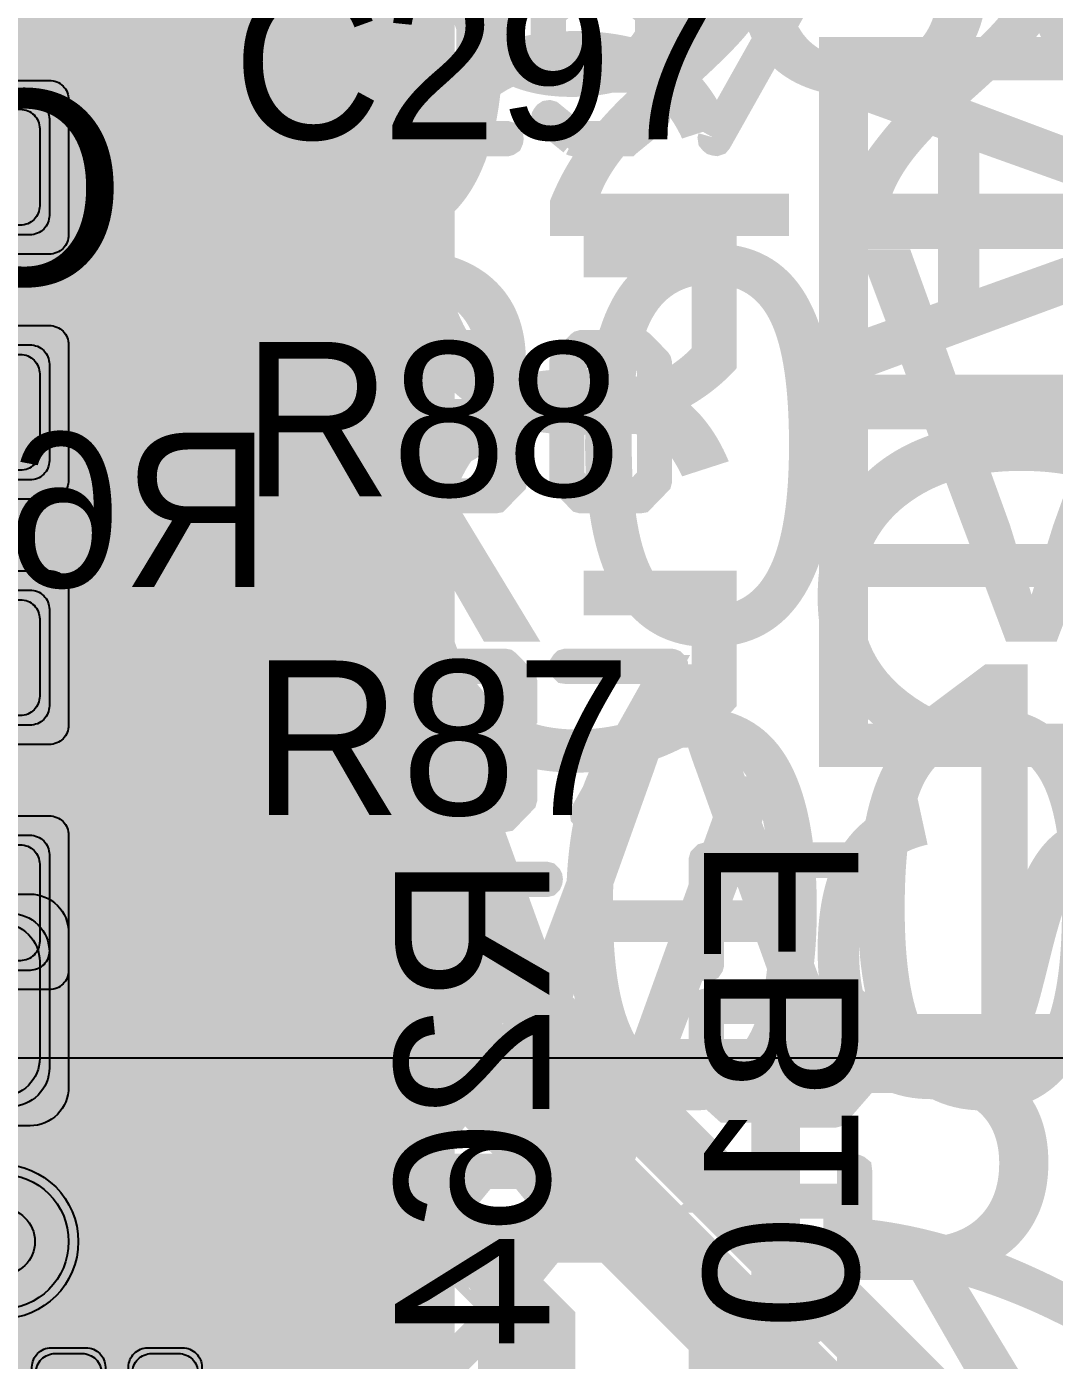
# Model space of a CAD drawing. Extents: x -28 to 199, y -61 to 255.
# Drawn here: x 140.03 to 145.36, y 93.19 to 100.09 of the extents above; entities that cross this region are included whole.
import ezdxf
from ezdxf.enums import TextEntityAlignment as Align

# ---------------------------------------------------------------- set-up
doc = ezdxf.new("R2010")
doc.units = 0
doc.header["$MEASUREMENT"] = 0
for name, color, linetype in [('ASSEMBLY_OUTLINES_TOP', 102, 'CONTINUOUS'), ('ASSEMBLY_PART_NUMBERS_BTM', 191, 'CONTINUOUS'), ('ASSEMBLY_PART_NUMBERS_TOP', 102, 'CONTINUOUS'), ('ASSEMBLY_REF_DES_BTM', 191, 'CONTINUOUS'), ('DRILL_DRAWING', 21, 'CONTINUOUS'), ('GENERATED_SILKSCREEN_BTM', 255, 'CONTINUOUS'), ('GENERATED_SILKSCREEN_TOP', 140, 'CONTINUOUS'), ('PART_PADS_SMD_BTM', 10, 'CONTINUOUS'), ('PART_PADS_SMD_TOP', 150, 'CONTINUOUS'), ('PLACEMENT_OUTLINES_TOP', 130, 'CONTINUOUS'), ('PLANE_SHAPES_LAYER_2', 230, 'CONTINUOUS'), ('PLANE_SHAPES_LAYER_3', 81, 'CONTINUOUS'), ('SILKSCREEN_OUTLINES_TOP', 150, 'CONTINUOUS'), ('SILKSCREEN_REF_DES_BTM', 211, 'CONTINUOUS'), ('SILKSCREEN_REF_DES_TOP', 150, 'CONTINUOUS'), ('SOLDERMASK_PADS_BTM', 12, 'CONTINUOUS'), ('SOLDERMASK_PADS_TOP', 180, 'CONTINUOUS'), ('SOLDERPASTE_PADS_BTM', 12, 'CONTINUOUS'), ('SOLDERPASTE_PADS_TOP', 180, 'CONTINUOUS'), ('TRACES_LAYER_3', 81, 'CONTINUOUS'), ('TRACES_LAYER_BOTTOM', 10, 'CONTINUOUS'), ('TRACES_LAYER_TOP', 150, 'CONTINUOUS'), ('VIA_HOLES_LAYER_2', 30, 'CONTINUOUS'), ('VIA_HOLES_LAYER_3', 30, 'CONTINUOUS'), ('VIA_HOLES_LAYER_BOTTOM', 30, 'CONTINUOUS'), ('VIA_HOLES_LAYER_TOP', 30, 'CONTINUOUS'), ('VIA_PADS_LAYER_2', 230, 'CONTINUOUS'), ('VIA_PADS_LAYER_3', 81, 'CONTINUOUS'), ('VIA_PADS_LAYER_BOTTOM', 10, 'CONTINUOUS'), ('VIA_PADS_LAYER_TOP', 150, 'CONTINUOUS')]:
    doc.layers.add(name, color=color, linetype=linetype)
doc.styles.add('VERDANA', font='verdana.TTF')
doc.styles.add('VERIBEST_GERBER_0', font='txt')

msp = doc.modelspace()

# ---------------------------------------------------------------- hatches: boundary and pattern name
at = {"layer": 'PLANE_SHAPES_LAYER_2'}
h = msp.add_hatch(color=256, dxfattribs=at)
h.paths.add_polyline_path([(169.5, 129.25), (149.5, 129.25), (142.25, 122), (142.25, 90.5), (147.5, 90.5), (147.5, 80), (154, 80), (154, 69.25), (131.75, 69.25), (131.75, 73.25), (121.25, 73.25), (121.25, 81), (110.5, 81), (110.5, 125.75), (106.5, 125.75), (106.5, 128.75), (93.5, 128.75), (93.5, 120.25), (91.75, 120.25), (91.75, 121.5), (80, 121.5), (80, 118.25), (73.25, 118.25), (73.25, 124.5), (67.5, 124.5), (67.5, 128), (57.75, 128), (57.75, 120.25), (55.25, 120.25), (55.25, 121.5), (47.5, 121.5), (47.5, 119), (35, 119), (35, 134.75), (32.75, 134.75), (32.75, 159.75), (29.25, 159.75), (29.25, 175.25), (22.5, 175.25), (22.5, 195.25), (17.25, 195.25), (17.25, 198), (22.5, 198), (22.5, 216.5), (40.25, 216.5), (40.25, 235.5), (54.5, 235.5), (54.5, 254), (87.25, 254), (87.25, 236.25), (86.25, 236.25), (86.25, 228.75), (81, 228.75), (81, 218.75), (95.25, 218.75), (95.25, 194.5), (87, 194.5), (87, 172), (131.1, 172), (131.1, 208.75), (115.5, 208.75), (115.5, 213.75), (106.75, 213.75), (106.75, 218.75), (110.25, 222.25), (110.25, 226.25), (142.5, 226.25), (142.5, 221.5), (160.5, 221.5), (160.5, 240.75), (169.5, 240.75)])
h.paths.add_polyline_path([(35.5, 149.5), (41.75, 149.5), (41.75, 152), (39.25, 152), (39.25, 154), (37.75, 154), (37.75, 152), (35.5, 152)], flags=16)
h.paths.add_polyline_path([(37.5, 125.75), (37.5, 128.75), (42.75, 128.75), (42.75, 125.75)], flags=16)
h.paths.add_polyline_path([(52, 127.75), (52, 130.75), (54.25, 130.75), (54.25, 127.75)], flags=16)
h.paths.add_polyline_path([(50.75, 219.5), (50.75, 226.5), (71.75, 226.5), (71.75, 219.5)], flags=16)
h.paths.add_polyline_path([(66.5, 150.75), (66.5, 177.5), (72.25, 177.5), (72.25, 150.75)], flags=16)
h.paths.add_polyline_path([(47.25, 185.25), (73, 185.25), (73, 188.25), (70.25, 188.25), (70.25, 191), (47.25, 191)], flags=16)
h.paths.add_polyline_path([(84.5, 208), (84.5, 212.75), (85, 212.75), (85, 208)], flags=16)
h.paths.add_polyline_path([(61.5, 137.25), (87.75, 137.25), (87.75, 140.5), (84.75, 140.5), (84.75, 143), (61.5, 143)], flags=16)
h.paths.add_polyline_path([(88.75, 127), (88.75, 130), (91, 130), (91, 127)], flags=16)
h.paths.add_polyline_path([(85.5, 130.25), (85.5, 132.5), (91, 132.5), (91, 130.25)], flags=16)
h.paths.add_polyline_path([(108.75, 142.25), (135.75, 142.25), (135.75, 145.75), (132.25, 145.75), (132.25, 149), (108.75, 149)], flags=16)
h.paths.add_polyline_path([(114.25, 126.75), (140.75, 126.75), (140.75, 129.75), (137.25, 129.75), (137.25, 133), (114.25, 133)], flags=16)
h.paths.add_polyline_path([(155.25, 180.25), (166.25, 180.25), (166.25, 186.25), (152.25, 186.25), (152.25, 183), (155.25, 183)], flags=16)
at = {"layer": 'PLANE_SHAPES_LAYER_3'}
h = msp.add_hatch(color=256, dxfattribs=at)
h.paths.add_polyline_path([(169.5, 129.25), (149.5, 129.25), (142.25, 122), (142.25, 90.5), (147.5, 90.5), (147.5, 80), (154, 80), (154, 69.25), (131.75, 69.25), (131.75, 73.25), (121.25, 73.25), (121.25, 81), (110.5, 81), (110.5, 125.75), (106.5, 125.75), (106.5, 128.75), (93.5, 128.75), (93.5, 120.25), (91.75, 120.25), (91.75, 121.5), (80, 121.5), (80, 118.25), (73.25, 118.25), (73.25, 124.5), (67.5, 124.5), (67.5, 127.75), (58.25, 127.75), (58.25, 130.25), (88.75, 130.25), (88.75, 127), (91, 127), (91, 132.5), (55, 132.5), (55, 131.25), (52, 131.25), (52, 127.75), (55, 127.75), (55, 127.25), (57.75, 127.25), (57.75, 120.25), (55.25, 120.25), (55.25, 121.5), (47.5, 121.5), (47.5, 119), (35, 119), (35, 134.75), (32.75, 134.75), (32.75, 159.75), (29.25, 159.75), (29.25, 175.25), (22.5, 175.25), (22.5, 195.25), (17.25, 195.25), (17.25, 198), (22.5, 198), (22.5, 216.5), (40.25, 216.5), (40.25, 235.5), (54.5, 235.5), (54.5, 254), (87.25, 254), (87.25, 236.25), (86.25, 236.25), (86.25, 228.75), (81, 228.75), (81, 218.75), (95.25, 218.75), (95.25, 194.5), (87, 194.5), (87, 172), (131.1, 172), (131.1, 208.75), (115.5, 208.75), (115.5, 213.75), (106.75, 213.75), (106.75, 218.75), (110.25, 222.25), (110.25, 226.25), (142.5, 226.25), (142.5, 221.5), (160.5, 221.5), (160.5, 240.75), (169.5, 240.75)])
h.paths.add_polyline_path([(35.5, 149.5), (41.75, 149.5), (41.75, 152), (39.25, 152), (39.25, 154), (37.75, 154), (37.75, 152), (35.5, 152)], flags=16)
h.paths.add_polyline_path([(37.5, 125.75), (37.5, 128.75), (42.75, 128.75), (42.75, 125.75)], flags=16)
h.paths.add_polyline_path([(50.75, 219.5), (50.75, 226.5), (71.75, 226.5), (71.75, 219.5)], flags=16)
h.paths.add_polyline_path([(66.5, 150.75), (66.5, 177.5), (72.25, 177.5), (72.25, 150.75)], flags=16)
h.paths.add_polyline_path([(47.25, 185.25), (73, 185.25), (73, 188.25), (70.25, 188.25), (70.25, 191), (47.25, 191)], flags=16)
h.paths.add_polyline_path([(84.5, 208), (84.5, 212.75), (85, 212.75), (85, 208)], flags=16)
h.paths.add_polyline_path([(61.5, 137.25), (87.75, 137.25), (87.75, 140.5), (84.75, 140.5), (84.75, 143), (61.5, 143)], flags=16)
h.paths.add_polyline_path([(108.75, 142.25), (135.75, 142.25), (135.75, 145.75), (132.25, 145.75), (132.25, 149), (108.75, 149)], flags=16)
h.paths.add_polyline_path([(114.25, 126.75), (140.75, 126.75), (140.75, 129.75), (137.25, 129.75), (137.25, 133), (114.25, 133)], flags=16)
h.paths.add_polyline_path([(155.25, 180.25), (166.25, 180.25), (166.25, 186.25), (152.25, 186.25), (152.25, 183), (155.25, 183)], flags=16)
at = {"layer": 'VIA_HOLES_LAYER_2'}
h = msp.add_hatch(color=256, dxfattribs=at)
edge = h.paths.add_edge_path()
edge.add_arc((139.9, 93.8), 0.175, 0, 360)
at = {"layer": 'VIA_HOLES_LAYER_3'}
h = msp.add_hatch(color=256, dxfattribs=at)
edge = h.paths.add_edge_path()
edge.add_arc((139.9, 93.8), 0.175, 0, 360)
at = {"layer": 'VIA_HOLES_LAYER_BOTTOM'}
h = msp.add_hatch(color=256, dxfattribs=at)
edge = h.paths.add_edge_path()
edge.add_arc((139.9, 93.8), 0.175, 0, 360)
at = {"layer": 'VIA_HOLES_LAYER_TOP'}
h = msp.add_hatch(color=256, dxfattribs=at)
edge = h.paths.add_edge_path()
edge.add_arc((139.9, 93.8), 0.175, 0, 360)

# ---------------------------------------------------------------- linework, layer by layer
at = {"layer": 'ASSEMBLY_OUTLINES_TOP', "const_width": 0.2}
msp.add_lwpolyline([(139.85, 94.75), (139.85, 105.25), (147.45, 105.25), (147.45, 94.75)], close=True, dxfattribs=at)
at = {"layer": 'GENERATED_SILKSCREEN_BTM', "const_width": 0.15}
for points in [[(140.259, 99.11), (140.0562, 98.9456), (140.0526, 98.9408), (140.0514, 98.9348), (140.0502, 98.9312), (140.049, 98.9276), (140.0478, 98.9252), (140.0478, 98.678), (140.049, 98.6744), (140.0514, 98.666), (140.0526, 98.6636), (140.0562, 98.6588), (140.2578, 98.4944), (140.2638, 98.492), (140.265, 98.4908), (140.2686, 98.4908), (140.2698, 98.4896), (140.271, 98.4896), (140.2734, 98.4896), (140.6778, 98.4896), (140.6826, 98.4908), (140.6874, 98.492), (140.6922, 98.4944), (140.8938, 98.6588), (140.8974, 98.6612), (140.8998, 98.6648), (140.901, 98.672), (140.8998, 98.6804), (140.8962, 98.6888), (140.8902, 98.6948), (140.883, 98.6996), (140.8746, 98.7008), (140.8662, 98.6984), (140.6706, 98.5388), (140.283, 98.5388), (140.0958, 98.69), (140.0958, 98.9132), (140.283, 99.0656), (140.6778, 99.0656), (140.6826, 99.0656), (140.6886, 99.0668), (140.6922, 99.0692), (140.8938, 99.2336), (140.8974, 99.2348), (140.8986, 99.2372), (140.901, 99.2408), (140.9034, 99.2492), (140.9046, 99.254), (140.9046, 99.5012), (140.9034, 99.5072), (140.901, 99.512), (140.8986, 99.5144), (140.8974, 99.5168), (140.8938, 99.5204), (140.6922, 99.6848), (140.6874, 99.686), (140.685, 99.6872), (140.6826, 99.6884), (140.6778, 99.6896), (140.2734, 99.6896), (140.2686, 99.6884), (140.2662, 99.6872), (140.2626, 99.686), (140.259, 99.6848), (140.1078, 99.5612), (140.1018, 99.5552), (140.0994, 99.548), (140.1006, 99.5396), (140.1042, 99.5312), (140.1114, 99.5252), (140.1186, 99.5204), (140.1282, 99.5192), (140.1366, 99.5216), (140.2806, 99.6404), (140.6706, 99.6404), (140.8554, 99.4892), (140.8554, 99.266), (140.6706, 99.1136), (140.2746, 99.1136), (140.2686, 99.1124), (140.2638, 99.1112), (140.259, 99.11)], [(141.1818, 99.5012), (141.1818, 98.678), (141.183, 98.672), (141.1854, 98.6672), (141.1866, 98.6624), (141.1902, 98.6588), (141.3918, 98.4944), (141.3978, 98.492), (141.399, 98.4908), (141.4026, 98.4908), (141.4038, 98.4896), (141.405, 98.4896), (141.4074, 98.4896), (141.8118, 98.4896), (141.8166, 98.4908), (141.8214, 98.492), (141.8262, 98.4944), (142.0278, 98.6588), (142.0338, 98.6624), (142.035, 98.6672), (142.0374, 98.672), (142.0386, 98.678), (142.0386, 99.5012), (142.0374, 99.5072), (142.035, 99.512), (142.0326, 99.5144), (142.0314, 99.5168), (142.0278, 99.5204), (141.8262, 99.6848), (141.8214, 99.686), (141.819, 99.6872), (141.8166, 99.6884), (141.8118, 99.6896), (141.4074, 99.6896), (141.4026, 99.6884), (141.4002, 99.6872), (141.3966, 99.686), (141.3918, 99.6848), (141.1902, 99.5204), (141.189, 99.5168), (141.1866, 99.5156), (141.1854, 99.5144), (141.1854, 99.512), (141.183, 99.5072), (141.1818, 99.5012)], [(141.9894, 99.4892), (141.9894, 98.69), (141.8046, 98.5388), (141.417, 98.5388), (141.2298, 98.69), (141.2298, 99.4892), (141.417, 99.6404), (141.8046, 99.6404), (141.9894, 99.4892)], [(139.8708, 97.2892), (140.0052, 97.1796), (140.0092, 97.178), (140.01, 97.1772), (140.0124, 97.1772), (140.0132, 97.1764), (140.014, 97.1764), (140.0156, 97.1764), (140.2852, 97.1764), (140.2884, 97.1772), (140.2916, 97.178), (140.2948, 97.1796), (140.4292, 97.2892), (140.4316, 97.2908), (140.4324, 97.2916), (140.434, 97.294), (140.4356, 97.2996), (140.4364, 97.302), (140.4364, 97.8508), (140.4356, 97.8548), (140.434, 97.858), (140.4324, 97.8596), (140.4316, 97.8612), (140.4292, 97.8636), (140.2948, 97.9732), (140.2916, 97.974), (140.29, 97.9748), (140.2884, 97.9756), (140.2852, 97.9764), (140.0156, 97.9764), (140.0124, 97.9756), (140.0108, 97.9748), (140.0084, 97.974), (140.0052, 97.9732)], [(140.0052, 97.9732), (139.8708, 97.8636)], [(140.626, 97.6724), (140.6236, 97.674), (140.6228, 97.678), (140.6212, 97.682), (140.6204, 97.686), (140.6204, 97.8508), (140.6212, 97.8548), (140.6228, 97.8572), (140.6228, 97.8596), (140.6236, 97.8604), (140.6252, 97.8612), (140.626, 97.8628), (140.762, 97.9732), (140.766, 97.9748), (140.7692, 97.9756), (140.7724, 97.9764), (141.1756, 97.9764), (141.1828, 97.9748), (141.1876, 97.9708), (141.1916, 97.966), (141.1932, 97.9604), (141.1932, 97.1924), (141.1916, 97.186), (141.1876, 97.182), (141.1828, 97.1796), (141.1772, 97.1788), (141.1708, 97.1796), (141.1652, 97.182), (141.1612, 97.186), (141.1596, 97.1924), (141.1596, 97.5604), (140.7836, 97.5604), (140.6524, 97.1876), (140.6492, 97.182), (140.6436, 97.1788), (140.638, 97.178), (140.6324, 97.1796), (140.6276, 97.182), (140.6236, 97.186), (140.622, 97.1916), (140.6228, 97.198), (140.754, 97.5708), (140.626, 97.6724)], [(139.89, 97.8372), (140.0212, 97.9436), (140.2804, 97.9436), (140.4036, 97.8428), (140.4036, 97.5556), (140.2948, 97.6444), (140.2916, 97.6452), (140.29, 97.646), (140.2892, 97.646), (140.2892, 97.6468), (140.2852, 97.6476), (140.0156, 97.6476), (140.0124, 97.6468), (140.0124, 97.646), (140.0108, 97.646), (140.0084, 97.6452), (140.006, 97.6444), (139.8708, 97.5356)], [(141.1596, 97.9436), (140.7772, 97.9436), (140.6524, 97.8428), (140.6524, 97.694), (140.7772, 97.5924), (141.1596, 97.5924), (141.1596, 97.9436)], [(140.4036, 97.514), (140.4036, 97.31), (140.2804, 97.2092), (140.022, 97.2092), (139.8972, 97.31), (139.8972, 97.514), (140.022, 97.6156), (140.2804, 97.6156), (140.4036, 97.514)], [(143.5696, 95.2364), (143.568, 95.2308), (143.5648, 95.226), (143.5592, 95.2236), (143.5536, 95.2228), (143.5472, 95.2236), (143.5416, 95.226), (143.5384, 95.2308), (143.5368, 95.2364), (143.5368, 95.7764), (143.5384, 95.782), (143.5424, 95.786), (143.5472, 95.7908), (143.5528, 95.7924), (144.3208, 95.7924), (144.3264, 95.7908), (144.3312, 95.7868), (144.3336, 95.782), (144.3344, 95.7764), (144.3336, 95.77), (144.3312, 95.7644), (144.3264, 95.7604), (144.3208, 95.7588), (143.9168, 95.7588), (143.9168, 95.3964), (143.916, 95.3908), (143.912, 95.386), (143.9064, 95.3836), (143.9008, 95.3828), (143.8944, 95.3836), (143.8888, 95.386), (143.8856, 95.3908), (143.884, 95.3964), (143.884, 95.7588), (143.5696, 95.7588), (143.5696, 95.2364)], [(142.2408, 95.1256), (142.2392, 95.1232), (142.2352, 95.1224), (142.2312, 95.12), (142.2272, 95.12), (142.0624, 95.12), (142.0584, 95.12), (142.056, 95.1224), (142.0536, 95.1224), (142.0528, 95.1232), (142.052, 95.124), (142.0496, 95.1256), (141.94, 95.2616), (141.9384, 95.2656), (141.9376, 95.268), (141.9368, 95.272), (141.9368, 95.6752), (141.9384, 95.6824), (141.9424, 95.6864), (141.9472, 95.6912), (141.9528, 95.6928), (142.7208, 95.6928), (142.7272, 95.6912), (142.7312, 95.6872), (142.7336, 95.6824), (142.7344, 95.6768), (142.7336, 95.6704), (142.7312, 95.6648), (142.7272, 95.6608), (142.7208, 95.6592), (142.3528, 95.6592), (142.3528, 95.2832), (142.7256, 95.152), (142.7312, 95.1488), (142.7344, 95.1432), (142.7352, 95.1368), (142.7336, 95.132), (142.7312, 95.1272), (142.7264, 95.1232), (142.7216, 95.1208), (142.7152, 95.1224), (142.3424, 95.2536), (142.2408, 95.1256)], [(141.9696, 95.6592), (141.9696, 95.276), (142.0704, 95.152), (142.2192, 95.152), (142.3208, 95.276), (142.3208, 95.6592), (141.9696, 95.6592)], [(143.6568, 94.4908), (143.5424, 94.594), (143.5384, 94.5996), (143.5368, 94.6052), (143.5368, 95.0204), (143.5384, 95.026), (143.5416, 95.0308), (143.5472, 95.0348), (143.5528, 95.0364), (143.9024, 95.0364), (143.9048, 95.0364), (143.9072, 95.0364), (144.3208, 95.0364), (144.3264, 95.0348), (144.332, 95.0308), (144.336, 95.026), (144.3368, 95.0204), (144.3368, 94.6004), (144.2224, 94.4692), (144.2176, 94.466), (144.2112, 94.4644), (144.04, 94.4644), (143.9072, 94.582), (143.84, 94.498), (143.8368, 94.4956), (143.8328, 94.4932), (143.8288, 94.4916), (143.8264, 94.4908), (143.6568, 94.4908)], [(143.5696, 95.0028), (143.5696, 94.6132), (143.6688, 94.5236), (143.8176, 94.5236), (143.8888, 94.6116), (143.8888, 95.0028), (143.5696, 95.0028)], [(143.9216, 95.0028), (143.9216, 94.614), (144.0536, 94.4964), (144.204, 94.4964), (144.304, 94.6116), (144.304, 95.0028), (143.9216, 95.0028)], [(141.94, 94.5048), (142.0496, 94.3704), (142.0536, 94.368), (142.0568, 94.3672), (142.0592, 94.3656), (142.0624, 94.3648), (142.172, 94.3648), (142.1744, 94.3656), (142.18, 94.3672), (142.184, 94.368), (142.1856, 94.3704), (142.6184, 94.9032), (142.704, 94.9032), (142.704, 94.3808), (142.7056, 94.3752), (142.7088, 94.3704), (142.7144, 94.368), (142.7208, 94.3672), (142.7264, 94.368), (142.732, 94.3704), (142.7352, 94.3752), (142.7368, 94.3808), (142.7368, 94.92), (142.7352, 94.9264), (142.7312, 94.9304), (142.7272, 94.9344), (142.7208, 94.936), (142.6112, 94.936), (142.6088, 94.9352), (142.6032, 94.9336), (142.6008, 94.932), (142.5992, 94.9304), (142.5976, 94.9288), (142.164, 94.3968), (142.0704, 94.3968), (141.9696, 94.5216), (141.9696, 94.78), (142.076, 94.9104), (142.0776, 94.916), (142.0768, 94.9208), (142.0744, 94.9264), (142.0696, 94.9296), (142.0648, 94.9328), (142.0592, 94.9336), (142.0536, 94.9328), (142.0496, 94.9288), (141.94, 94.7944), (141.9392, 94.7912), (141.9384, 94.7888), (141.9376, 94.788), (141.9368, 94.7848), (141.9368, 94.5152), (141.9376, 94.512), (141.9376, 94.5112), (141.9384, 94.5104), (141.9392, 94.508), (141.94, 94.5048)], [(141.94, 93.7488), (142.0496, 93.6144), (142.0536, 93.6104), (142.06, 93.6096), (142.064, 93.6104), (142.0688, 93.612), (142.072, 93.6144), (142.0752, 93.6184), (142.0776, 93.6224), (142.0784, 93.6264), (142.0784, 93.6304), (142.076, 93.6336), (141.9696, 93.7648), (141.9696, 94.024), (142.0704, 94.1472), (142.3576, 94.1472), (142.2688, 94.0384), (142.268, 94.0352), (142.2672, 94.0336), (142.2672, 94.0328), (142.2664, 94.0328), (142.2656, 94.0288), (142.2656, 93.7592), (142.2664, 93.756), (142.2672, 93.7552), (142.2672, 93.7544), (142.268, 93.752), (142.2688, 93.7488), (142.3776, 93.6144), (142.38, 93.6136), (142.3808, 93.612), (142.3816, 93.6112), (142.3832, 93.6112), (142.3888, 93.6096), (142.3912, 93.6088), (142.6112, 93.6088), (142.6152, 93.6096), (142.6184, 93.6112), (142.6216, 93.612), (142.624, 93.6144), (142.7336, 93.7488), (142.7352, 93.7528), (142.736, 93.7536), (142.736, 93.7552), (142.7368, 93.7568), (142.7368, 93.7576), (142.7368, 93.7592), (142.7368, 94.0288), (142.736, 94.032), (142.7352, 94.0352), (142.7336, 94.0384), (142.624, 94.1728), (142.6224, 94.1744), (142.6216, 94.176), (142.6192, 94.1776), (142.6136, 94.1792), (142.6112, 94.18), (142.0624, 94.18), (142.0584, 94.1792), (142.0552, 94.1776), (142.0536, 94.176), (142.052, 94.1744), (142.0496, 94.1728), (141.94, 94.0384), (141.9392, 94.0352), (141.9384, 94.0328), (141.9376, 94.032), (141.9368, 94.0288), (141.9368, 93.7592), (141.9376, 93.756), (141.9376, 93.7552), (141.9384, 93.7544), (141.9392, 93.752), (141.94, 93.7488)], [(144.304, 94.1644), (144.3056, 94.1708), (144.3088, 94.174), (144.3144, 94.1764), (144.3208, 94.1772), (144.3264, 94.1764), (144.332, 94.174), (144.336, 94.1708), (144.3368, 94.1644), (144.3368, 93.8524), (144.336, 93.8468), (144.332, 93.842), (144.3264, 93.8396), (144.3208, 93.8388), (144.3144, 93.8396), (144.3088, 93.842), (144.3056, 93.8468), (144.304, 93.8524), (144.304, 93.9932), (143.5528, 93.9932), (143.5472, 93.994), (143.5432, 93.9964), (143.5408, 94.0004), (143.54, 94.006), (143.5392, 94.01), (143.5392, 94.014), (143.5408, 94.0172), (143.544, 94.0204), (143.7632, 94.1764), (143.7688, 94.1788), (143.7744, 94.1788), (143.7792, 94.1764), (143.7832, 94.1724), (143.7864, 94.1676), (143.788, 94.162), (143.788, 94.1588), (143.7864, 94.1564), (143.7848, 94.154), (143.7824, 94.1524), (143.6032, 94.0244), (144.304, 94.0244), (144.304, 94.1644)], [(142.3992, 94.1472), (142.6032, 94.1472), (142.704, 94.024), (142.704, 93.7656), (142.6032, 93.6408), (142.3992, 93.6408), (142.2976, 93.7656), (142.2976, 94.024), (142.3992, 94.1472)], [(143.6496, 93.5444), (143.54, 93.41), (143.5392, 93.4068), (143.5384, 93.4044), (143.5376, 93.4036), (143.5368, 93.4004), (143.5368, 93.1308), (143.5376, 93.1276), (143.5376, 93.1268), (143.5384, 93.126), (143.5392, 93.1236), (143.54, 93.1204), (143.6496, 92.986)], [(144.224, 92.986), (144.3336, 93.1204), (144.3344, 93.1236), (144.3352, 93.1252), (144.336, 93.1268), (144.3368, 93.1284), (144.3368, 93.1308), (144.3368, 93.4004), (144.336, 93.4036), (144.3352, 93.4068), (144.3336, 93.41), (144.224, 93.5444), (144.2224, 93.546), (144.2216, 93.5476), (144.2192, 93.5492), (144.2136, 93.5508), (144.2112, 93.5516), (143.6624, 93.5516), (143.6592, 93.5508), (143.6568, 93.5492), (143.6536, 93.5476), (143.6496, 93.5444)], [(143.6704, 93.5188), (144.2032, 93.5188), (144.2432, 93.4716), (143.612, 93.0844), (143.5696, 93.1372), (143.5696, 93.3956), (143.6704, 93.5188)], [(141.964, 92.9344), (142.4496, 93.42), (142.4544, 93.4232), (142.4592, 93.4248), (142.464, 93.424), (142.4696, 93.4208), (142.4736, 93.4192), (142.476, 93.416), (142.4776, 93.4128), (142.4784, 93.4088), (142.4784, 92.9384)], [(144.264, 93.446), (144.304, 93.3956), (144.304, 93.1372), (144.2032, 93.0124), (143.6704, 93.0124), (143.6328, 93.0596), (144.264, 93.446)], [(142.4456, 93.3688), (142.016, 92.9384), (142.4456, 92.9384), (142.4456, 93.3688)]]:
    msp.add_lwpolyline(points, dxfattribs=at)
at = {"layer": 'GENERATED_SILKSCREEN_TOP', "const_width": 0.15}
for points in [[(141.364, 100.2636), (141.2408, 100.1628), (141.2408, 99.63), (141.364, 99.5292), (141.6224, 99.5292), (141.7544, 99.6356), (141.7576, 99.6372), (141.7616, 99.638), (141.7656, 99.6372), (141.7696, 99.6348), (141.7736, 99.6316), (141.776, 99.6276), (141.7776, 99.6228), (141.7784, 99.618), (141.7768, 99.6132), (141.7736, 99.6092), (141.6384, 99.4996), (141.6352, 99.498), (141.6344, 99.4972), (141.632, 99.4972), (141.6312, 99.4964), (141.6304, 99.4964), (141.628, 99.4964), (141.3584, 99.4964), (141.3552, 99.4972), (141.352, 99.498), (141.3496, 99.4996)], [(141.7776, 100.1684), (141.776, 100.1644), (141.7736, 100.1612), (141.7696, 100.158), (141.7656, 100.1556), (141.7616, 100.1548), (141.7576, 100.1548), (141.7544, 100.1572), (141.6224, 100.2636)], [(142.5336, 100.1708), (142.5336, 100.0612), (142.5328, 100.058), (142.5312, 100.0532), (142.5304, 100.0492), (142.528, 100.0476), (141.9952, 99.6148), (141.9952, 99.5292), (142.5176, 99.5292), (142.5232, 99.5276), (142.528, 99.5244), (142.5304, 99.5188), (142.5312, 99.5124), (142.5304, 99.5068), (142.528, 99.5012), (142.5232, 99.498), (142.5176, 99.4964), (141.9784, 99.4964), (141.972, 99.498), (141.968, 99.502), (141.964, 99.506), (141.9624, 99.5124), (141.9624, 99.622), (141.9632, 99.6244), (141.9648, 99.63), (141.9664, 99.6324), (141.968, 99.634), (141.9696, 99.6356), (142.5016, 100.0692), (142.5016, 100.1628), (142.3768, 100.2636)], [(142.1184, 100.2636), (141.988, 100.1572), (141.9824, 100.1556), (141.9768, 100.1564), (141.972, 100.1588), (141.9688, 100.1636), (141.9656, 100.1684)], [(142.7512, 100.1628), (142.7512, 99.9596), (142.8744, 99.858), (143.1328, 99.858), (143.2576, 99.9596), (143.2576, 100.1628), (143.1328, 100.2636), (142.8744, 100.2636), (142.7512, 100.1628)], [(143.5848, 99.5204), (143.5832, 99.5148), (143.584, 99.5092), (143.588, 99.5044), (143.592, 99.5012), (143.5976, 99.4996), (143.6032, 99.4988), (143.608, 99.5004), (143.612, 99.5052), (144.0432, 100.2724)], [(144.0024, 100.2636), (143.5848, 99.5204)], [(141.3496, 99.4996), (141.2152, 99.6092), (141.2112, 99.6116), (141.2104, 99.6148), (141.2088, 99.618), (141.208, 99.622), (141.208, 100.1708)], [(142.86, 99.4996), (142.7256, 99.6092), (142.7216, 99.6132), (142.7208, 99.6156), (142.7208, 99.618), (142.7216, 99.6236), (142.7248, 99.6292), (142.728, 99.6332), (142.7328, 99.6364), (142.7384, 99.6372), (142.744, 99.6356), (142.8744, 99.5292), (143.1328, 99.5292), (143.2576, 99.63), (143.2576, 99.9172), (143.1488, 99.8292), (143.1456, 99.8276), (143.1448, 99.8268), (143.1424, 99.826), (143.1392, 99.826), (142.8696, 99.826), (142.8664, 99.826), (142.8616, 99.8276), (142.86, 99.8292), (142.7256, 99.938), (142.724, 99.9388), (142.7224, 99.9404), (142.7208, 99.9428), (142.7192, 99.9484), (142.7184, 99.9516), (142.7184, 100.1708)], [(143.2896, 100.1708), (143.2896, 99.622), (143.2888, 99.6196), (143.2872, 99.614), (143.2864, 99.6124), (143.284, 99.6092), (143.1496, 99.4996), (143.1456, 99.498), (143.1448, 99.4972), (143.1432, 99.4972), (143.1416, 99.4964), (143.1408, 99.4964), (143.1392, 99.4964), (142.8696, 99.4964), (142.8664, 99.4972), (142.8632, 99.498), (142.86, 99.4996)], [(141.824, 98.1424), (141.8264, 98.144), (141.8272, 98.148), (141.8296, 98.152), (141.8296, 98.156), (141.8296, 98.3208), (141.8296, 98.3248), (141.8272, 98.3272), (141.8272, 98.3296), (141.8264, 98.3304), (141.8256, 98.3312), (141.824, 98.3328), (141.688, 98.4432), (141.684, 98.4448), (141.6808, 98.4456), (141.6776, 98.4464), (141.2744, 98.4464), (141.2672, 98.4448), (141.2624, 98.4408), (141.2584, 98.436), (141.2568, 98.4304), (141.2568, 97.6624), (141.2584, 97.656), (141.2624, 97.652), (141.2672, 97.6496), (141.2728, 97.6488), (141.2792, 97.6496), (141.2848, 97.652), (141.2888, 97.656), (141.2904, 97.6624), (141.2904, 98.0304), (141.6664, 98.0304), (141.7976, 97.6576), (141.8008, 97.652), (141.8064, 97.6488), (141.8128, 97.648), (141.8176, 97.6496), (141.8224, 97.652), (141.8264, 97.656), (141.8288, 97.6616), (141.8272, 97.668), (141.696, 98.0408), (141.824, 98.1424)], [(142.5504, 98.1512), (142.5248, 98.0744), (142.5504, 97.9976), (142.5504, 97.9952), (142.5512, 97.992), (142.5512, 97.7448), (142.5512, 97.7424), (142.5504, 97.74), (142.5496, 97.7368), (142.5464, 97.7336), (142.4664, 97.6512), (142.4632, 97.648), (142.4584, 97.6472), (142.4552, 97.6464), (142.1616, 97.6464), (142.1592, 97.6464), (142.1568, 97.6472), (142.1536, 97.648), (142.1504, 97.6512), (142.0704, 97.7336), (142.0672, 97.7368), (142.0656, 97.74), (142.0656, 97.7448), (142.0656, 97.992), (142.0656, 97.9952), (142.0656, 97.9968), (142.0664, 97.9976), (142.092, 98.0744), (142.0664, 98.1512), (142.0656, 98.152), (142.0656, 98.1568), (142.0656, 98.3488), (142.0656, 98.352), (142.0672, 98.356), (142.0704, 98.36), (142.1504, 98.4424), (142.1536, 98.4448), (142.1568, 98.4456), (142.1592, 98.4464), (142.1616, 98.4464), (142.4552, 98.4464), (142.4584, 98.4456), (142.4632, 98.4448), (142.4664, 98.4424), (142.5464, 98.36), (142.5496, 98.3552), (142.5504, 98.352), (142.5512, 98.3488), (142.5512, 98.1568), (142.5512, 98.1536), (142.5504, 98.152), (142.5504, 98.1512)], [(143.2992, 98.1512), (143.2736, 98.0744), (143.2992, 97.9976), (143.2992, 97.9952), (143.3, 97.992), (143.3, 97.7448), (143.3, 97.7424), (143.2992, 97.74), (143.2984, 97.7368), (143.2952, 97.7336), (143.2152, 97.6512), (143.212, 97.648), (143.2072, 97.6472), (143.204, 97.6464), (142.9104, 97.6464), (142.908, 97.6464), (142.9056, 97.6472), (142.9024, 97.648), (142.8992, 97.6512), (142.8192, 97.7336), (142.816, 97.7368), (142.8144, 97.74), (142.8144, 97.7448), (142.8144, 97.992), (142.8144, 97.9952), (142.8144, 97.9968), (142.8152, 97.9976), (142.8408, 98.0744), (142.8152, 98.1512), (142.8144, 98.152), (142.8144, 98.1568), (142.8144, 98.3488), (142.8144, 98.352), (142.816, 98.356), (142.8192, 98.36), (142.8992, 98.4424), (142.9024, 98.4448), (142.9056, 98.4456), (142.908, 98.4464), (142.9104, 98.4464), (143.204, 98.4464), (143.2072, 98.4456), (143.212, 98.4448), (143.2152, 98.4424), (143.2952, 98.36), (143.2984, 98.3552), (143.2992, 98.352), (143.3, 98.3488), (143.3, 98.1568), (143.3, 98.1536), (143.2992, 98.152), (143.2992, 98.1512)], [(141.2904, 98.4136), (141.6728, 98.4136), (141.7976, 98.3128), (141.7976, 98.164), (141.6728, 98.0624), (141.2904, 98.0624), (141.2904, 98.4136)], [(142.0976, 98.34), (142.0976, 98.1584), (142.1192, 98.0896), (142.496, 98.0896), (142.5192, 98.1584), (142.5192, 98.34), (142.448, 98.4136), (142.1696, 98.4136), (142.0976, 98.34)], [(142.8464, 98.34), (142.8464, 98.1584), (142.868, 98.0896), (143.2448, 98.0896), (143.268, 98.1584), (143.268, 98.34), (143.1968, 98.4136), (142.9184, 98.4136), (142.8464, 98.34)], [(142.0976, 97.9888), (142.0976, 97.752), (142.1696, 97.6792), (142.448, 97.6792), (142.5192, 97.752), (142.5192, 97.9888), (142.496, 98.0576), (142.1192, 98.0576), (142.0976, 97.9888)], [(142.8464, 97.9888), (142.8464, 97.752), (142.9184, 97.6792), (143.1968, 97.6792), (143.268, 97.752), (143.268, 97.9888), (143.2448, 98.0576), (142.868, 98.0576), (142.8464, 97.9888)], [(141.8744, 96.4924), (141.8768, 96.494), (141.8776, 96.498), (141.88, 96.502), (141.88, 96.506), (141.88, 96.6708), (141.88, 96.6748), (141.8776, 96.6772), (141.8776, 96.6796), (141.8768, 96.6804), (141.876, 96.6812), (141.8744, 96.6828), (141.7384, 96.7932), (141.7344, 96.7948), (141.7312, 96.7956), (141.728, 96.7964), (141.3248, 96.7964), (141.3176, 96.7948), (141.3128, 96.7908), (141.3088, 96.786), (141.3072, 96.7804), (141.3072, 96.0124), (141.3088, 96.006), (141.3128, 96.002), (141.3176, 95.9996), (141.3232, 95.9988), (141.3296, 95.9996), (141.3352, 96.002), (141.3392, 96.006), (141.3408, 96.0124), (141.3408, 96.3804), (141.7168, 96.3804), (141.848, 96.0076), (141.8512, 96.002), (141.8568, 95.9988), (141.8632, 95.998), (141.868, 95.9996), (141.8728, 96.002), (141.8768, 96.006), (141.8792, 96.0116), (141.8776, 96.018), (141.7464, 96.3908), (141.8744, 96.4924)], [(142.6008, 96.5012), (142.5752, 96.4244), (142.6008, 96.3476), (142.6008, 96.3452), (142.6016, 96.342), (142.6016, 96.0948), (142.6016, 96.0924), (142.6008, 96.09), (142.6, 96.0868), (142.5968, 96.0836), (142.5168, 96.0012), (142.5136, 95.998), (142.5088, 95.9972), (142.5056, 95.9964), (142.212, 95.9964), (142.2096, 95.9964), (142.2072, 95.9972), (142.204, 95.998), (142.2008, 96.0012), (142.1208, 96.0836), (142.1176, 96.0868), (142.116, 96.09), (142.116, 96.0948), (142.116, 96.342), (142.116, 96.3452), (142.116, 96.3468), (142.1168, 96.3476), (142.1424, 96.4244), (142.1168, 96.5012), (142.116, 96.502), (142.116, 96.5068), (142.116, 96.6988), (142.116, 96.702), (142.1176, 96.706), (142.1208, 96.71), (142.2008, 96.7924), (142.204, 96.7948), (142.2072, 96.7956), (142.2096, 96.7964), (142.212, 96.7964), (142.5056, 96.7964), (142.5088, 96.7956), (142.5136, 96.7948), (142.5168, 96.7924), (142.5968, 96.71), (142.6, 96.7052), (142.6008, 96.702), (142.6016, 96.6988), (142.6016, 96.5068), (142.6016, 96.5036), (142.6008, 96.502), (142.6008, 96.5012)], [(142.9232, 96.0204), (142.9216, 96.0148), (142.9224, 96.0092), (142.9264, 96.0044), (142.9304, 96.0012), (142.936, 95.9996), (142.9416, 95.9988), (142.9464, 96.0004), (142.9504, 96.0052), (143.3816, 96.7724), (143.3832, 96.7764), (143.3832, 96.7796), (143.3832, 96.7828), (143.3816, 96.786), (143.3792, 96.7908), (143.376, 96.794), (143.372, 96.7956), (143.368, 96.7964), (142.828, 96.7964), (142.8224, 96.7948), (142.8184, 96.7908), (142.8152, 96.786), (142.8144, 96.7796), (142.8152, 96.774), (142.8184, 96.7684), (142.8224, 96.7644), (142.828, 96.7636), (143.3408, 96.7636), (142.9232, 96.0204)], [(141.3408, 96.7636), (141.7232, 96.7636), (141.848, 96.6628), (141.848, 96.514), (141.7232, 96.4124), (141.3408, 96.4124), (141.3408, 96.7636)], [(142.148, 96.69), (142.148, 96.5084), (142.1696, 96.4396), (142.5464, 96.4396), (142.5696, 96.5084), (142.5696, 96.69), (142.4984, 96.7636), (142.22, 96.7636), (142.148, 96.69)], [(142.148, 96.3388), (142.148, 96.102), (142.22, 96.0292), (142.4984, 96.0292), (142.5696, 96.102), (142.5696, 96.3388), (142.5464, 96.4076), (142.1696, 96.4076), (142.148, 96.3388)]]:
    msp.add_lwpolyline(points, dxfattribs=at)
msp.add_lwpolyline([(147.45001, 94.75, -0.4142136), (147.45, 94.74999), (139.85, 94.74999, -0.4142136), (139.85, 94.75), (139.85, 95.13), (139.85001, 95.13), (139.85001, 94.75001), (147.45, 94.75001), (147.45, 95.13), (147.45001, 95.13), (147.45001, 94.75)], format="xyb", dxfattribs=at)
at = {"layer": 'PART_PADS_SMD_BTM'}
for points in [[(139.05, 95.3, -0.4142136), (139.25, 95.5), (139.95, 95.5, -0.4142136), (140.15, 95.3), (140.15, 94.7, -0.4142136), (139.95, 94.5), (139.25, 94.5, -0.4142136), (139.05, 94.7)], [(140.32, 93.22, -0.4142136), (140.42, 93.12), (140.42, 92.28, -0.4142136), (140.32, 92.18), (140.18, 92.18, -0.4142136), (140.08, 92.28), (140.08, 93.12, -0.4142136), (140.18, 93.22)], [(140.82, 93.22, -0.4142136), (140.92, 93.12), (140.92, 92.28, -0.4142136), (140.82, 92.18), (140.68, 92.18, -0.4142136), (140.58, 92.28), (140.58, 93.12, -0.4142136), (140.68, 93.22)]]:
    msp.add_lwpolyline(points, format="xyb", close=True, dxfattribs=at)
at = {"layer": 'PART_PADS_SMD_TOP'}
for points in [[(140.15, 99.115, -0.4142136), (140.05, 99.015), (137.75, 99.015, -0.4142136), (137.65, 99.115), (137.65, 99.615, -0.4142136), (137.75, 99.715), (140.05, 99.715, -0.4142136), (140.15, 99.615)], [(140.15, 97.845, -0.4142136), (140.05, 97.745), (137.75, 97.745, -0.4142136), (137.65, 97.845), (137.65, 98.345, -0.4142136), (137.75, 98.445), (140.05, 98.445, -0.4142136), (140.15, 98.345)], [(140.15, 96.575, -0.4142136), (140.05, 96.475), (137.75, 96.475, -0.4142136), (137.65, 96.575), (137.65, 97.075, -0.4142136), (137.75, 97.175), (140.05, 97.175, -0.4142136), (140.15, 97.075)], [(140.15, 95.305, -0.4142136), (140.05, 95.205), (137.75, 95.205, -0.4142136), (137.65, 95.305), (137.65, 95.805, -0.4142136), (137.75, 95.905), (140.05, 95.905, -0.4142136), (140.15, 95.805)]]:
    msp.add_lwpolyline(points, format="xyb", close=True, dxfattribs=at)
at = {"layer": 'PLACEMENT_OUTLINES_TOP'}
msp.add_lwpolyline([(139.85, 94.75), (139.85, 105.25), (147.45, 105.25), (147.45, 94.75)], close=True, dxfattribs=at)
at = {"layer": 'SILKSCREEN_OUTLINES_TOP'}
msp.add_lwpolyline([(139.85, 94.75), (139.85, 105.25), (147.45, 105.25), (147.45, 94.75)], close=True, dxfattribs=at)
at = {"layer": 'SOLDERMASK_PADS_BTM'}
for points in [[(138.95, 95.4, -0.4142136), (139.15, 95.6), (140.05, 95.6, -0.4142136), (140.25, 95.4), (140.25, 94.6, -0.4142136), (140.05, 94.4), (139.15, 94.4, -0.4142136), (138.95, 94.6)], [(140.34, 93.25, -0.4142136), (140.44, 93.15), (140.44, 92.25, -0.4142136), (140.34, 92.15), (140.16, 92.15, -0.4142136), (140.06, 92.25), (140.06, 93.15, -0.4142136), (140.16, 93.25)], [(140.84, 93.25, -0.4142136), (140.94, 93.15), (140.94, 92.25, -0.4142136), (140.84, 92.15), (140.66, 92.15, -0.4142136), (140.56, 92.25), (140.56, 93.15, -0.4142136), (140.66, 93.25)]]:
    msp.add_lwpolyline(points, format="xyb", close=True, dxfattribs=at)
at = {"layer": 'SOLDERMASK_PADS_TOP'}
for points in [[(140.25, 99.015, -0.4142136), (140.15, 98.915), (137.65, 98.915, -0.4142136), (137.55, 99.015), (137.55, 99.715, -0.4142136), (137.65, 99.815), (140.15, 99.815, -0.4142136), (140.25, 99.715)], [(140.25, 97.745, -0.4142136), (140.15, 97.645), (137.65, 97.645, -0.4142136), (137.55, 97.745), (137.55, 98.445, -0.4142136), (137.65, 98.545), (140.15, 98.545, -0.4142136), (140.25, 98.445)], [(140.25, 96.475, -0.4142136), (140.15, 96.375), (137.65, 96.375, -0.4142136), (137.55, 96.475), (137.55, 97.175, -0.4142136), (137.65, 97.275), (140.15, 97.275, -0.4142136), (140.25, 97.175)], [(140.25, 95.205, -0.4142136), (140.15, 95.105), (137.65, 95.105, -0.4142136), (137.55, 95.205), (137.55, 95.905, -0.4142136), (137.65, 96.005), (140.15, 96.005, -0.4142136), (140.25, 95.905)]]:
    msp.add_lwpolyline(points, format="xyb", close=True, dxfattribs=at)
at = {"layer": 'SOLDERPASTE_PADS_BTM'}
msp.add_lwpolyline([(139.1, 95.25, -0.4142136), (139.3, 95.45), (139.9, 95.45, -0.4142136), (140.1, 95.25), (140.1, 94.75, -0.4142136), (139.9, 94.55), (139.3, 94.55, -0.4142136), (139.1, 94.75)], format="xyb", close=True, dxfattribs=at)
at = {"layer": 'SOLDERPASTE_PADS_TOP'}
for points in [[(140.1, 99.165, -0.4142136), (140, 99.065), (137.8, 99.065, -0.4142136), (137.7, 99.165), (137.7, 99.565, -0.4142136), (137.8, 99.665), (140, 99.665, -0.4142136), (140.1, 99.565)], [(140.1, 97.895, -0.4142136), (140, 97.795), (137.8, 97.795, -0.4142136), (137.7, 97.895), (137.7, 98.295, -0.4142136), (137.8, 98.395), (140, 98.395, -0.4142136), (140.1, 98.295)], [(140.1, 96.625, -0.4142136), (140, 96.525), (137.8, 96.525, -0.4142136), (137.7, 96.625), (137.7, 97.025, -0.4142136), (137.8, 97.125), (140, 97.125, -0.4142136), (140.1, 97.025)], [(140.1, 95.355, -0.4142136), (140, 95.255), (137.8, 95.255, -0.4142136), (137.7, 95.355), (137.7, 95.755, -0.4142136), (137.8, 95.855), (140, 95.855, -0.4142136), (140.1, 95.755)]]:
    msp.add_lwpolyline(points, format="xyb", close=True, dxfattribs=at)
at = {"layer": 'TRACES_LAYER_3', "const_width": 0.5}
msp.add_lwpolyline([(140.7, 87.2), (140.7, 89.79284), (141.08778, 90.18062), (141.08778, 94.00198), (139.08576, 96.004), (136.08413, 96.004), (135.496, 95.41587), (135.496, 95.41587), (135.18013, 95.1), (132.7, 95.1), (132.4, 95.4), (131, 95.4)], dxfattribs=at)
at = {"layer": 'TRACES_LAYER_BOTTOM'}
for points, const_width in [([(151.85, 76.5), (151.37217, 76.5), (151.37217, 77.325), (146.20478, 82.49238), (146.20478, 91.47428), (140.88221, 96.79686), (140.88221, 118.74128), (137.75326, 121.87023), (128.68843, 121.87023), (127.75, 122.80866), (127.75, 123.9)], 0.35), ([(126, 123.9), (126, 121.6626), (126.52652, 121.13608), (137.56608, 121.13608), (140.427, 118.27516), (140.427, 99.777), (138.15, 97.5), (138.1, 97.5)], 0.254), ([(139.6, 95), (139.65, 95), (140.75, 93.9), (140.75, 92.7)], 0.254), ([(140.25, 92.7), (140.25, 93.497), (139.947, 93.8), (139.9, 93.8)], 0.254)]:
    msp.add_lwpolyline(points, dxfattribs=dict(at, const_width=const_width))
at = {"layer": 'TRACES_LAYER_TOP'}
for points, const_width in [([(136, 105.7), (136.704, 106.404), (137.56232, 106.404), (138.004, 105.96232), (138.004, 105.96232), (138.26632, 105.7), (139.84516, 105.7), (141.2771, 104.26806), (141.2771, 95.77788), (144.38906, 92.66591), (144.38906, 91.91093), (145, 91.3)], 0.5), ([(138.9, 103.175), (140.027, 103.175), (140.47813, 102.72387), (140.47813, 95.58295), (142.7, 93.36107), (142.7, 92.25)], 0.35)]:
    msp.add_lwpolyline(points, dxfattribs=dict(at, const_width=const_width))
at = {"layer": 'VIA_HOLES_LAYER_2'}
msp.add_circle((139.9, 93.8), 0.175, dxfattribs=at)
at = {"layer": 'VIA_HOLES_LAYER_3'}
msp.add_circle((139.9, 93.8), 0.175, dxfattribs=at)
at = {"layer": 'VIA_HOLES_LAYER_BOTTOM'}
msp.add_circle((139.9, 93.8), 0.175, dxfattribs=at)
at = {"layer": 'VIA_HOLES_LAYER_TOP'}
msp.add_circle((139.9, 93.8), 0.175, dxfattribs=at)
at = {"layer": 'VIA_PADS_LAYER_2'}
msp.add_circle((139.9, 93.8), 0.4, dxfattribs=at)
at = {"layer": 'VIA_PADS_LAYER_3'}
msp.add_circle((139.9, 93.8), 0.4, dxfattribs=at)
at = {"layer": 'VIA_PADS_LAYER_BOTTOM'}
msp.add_circle((139.9, 93.8), 0.35, dxfattribs=at)
at = {"layer": 'VIA_PADS_LAYER_TOP'}
msp.add_circle((139.9, 93.8), 0.35, dxfattribs=at)

# ---------------------------------------------------------------- texts
at = {"layer": 'ASSEMBLY_PART_NUMBERS_BTM', "style": 'VERIBEST_GERBER_0', "text_generation_flag": 2}
msp.add_text('CRCW2512100KJNEG', height=2.032, dxfattribs=at).set_placement((161.75, 96.54), align=Align.TOP_LEFT)
at = {"layer": 'ASSEMBLY_PART_NUMBERS_TOP', "style": 'VERIBEST_GERBER_0'}
for s, p in [('GRM1885C1H102JA01D', (134.25, 101.79)), ('ERJ-3EKF1022V', (126.75, 101.04)), ('ERJ-3GEY0R00V', (134.25, 100.04)), ('ERJ-3EKF10R0V', (125, 98.94)), ('ERJ-3GEY0R00V', (134.25, 98.29)), ('MMZ1608A182B', (130.25, 96.79)), ('ERJ-3EKF1022V', (123.25, 96.21)), ('ERJ-6RQJ4R7V', (141.75, 94.79))]:
    msp.add_text(s, height=2.032, dxfattribs=at).set_placement(p, align=Align.TOP_LEFT)
msp.add_text('ACS724KMATR-65AB-T', height=2.032, rotation=270, dxfattribs=at).set_placement((146.19, 100), align=Align.TOP_LEFT)
at = {"layer": 'ASSEMBLY_REF_DES_BTM', "style": 'VERDANA', "text_generation_flag": 2}
msp.add_text('OSC26', height=1, dxfattribs=at).set_placement((140.56, 99.76), align=Align.TOP_LEFT)
at = {"layer": 'DRILL_DRAWING', "style": 'VERIBEST_GERBER_0'}
msp.add_text('A', height=2, dxfattribs=at).set_placement((139.9, 93.8), align=Align.MIDDLE_CENTER)
at = {"layer": 'SILKSCREEN_REF_DES_BTM', "style": 'VERIBEST_GERBER_0', "text_generation_flag": 2}
for s, height, p in [('OSC26', 1.2, (142.2, 99.71)), ('R63', 0.8, (141.3, 97.99))]:
    msp.add_text(s, height=height, dxfattribs=at).set_placement(p, align=Align.TOP_LEFT)
for s, p in [('FB10', (143.54, 95.9)), ('R264', (141.94, 95.8))]:
    msp.add_text(s, height=0.8, rotation=90, dxfattribs=at).set_placement(p, align=Align.TOP_LEFT)
at = {"layer": 'SILKSCREEN_REF_DES_TOP', "style": 'VERIBEST_GERBER_0'}
for s, p in [('C297', (141.1, 100.31)), ('R88', (141.15, 98.46)), ('R87', (141.2, 96.81))]:
    msp.add_text(s, height=0.8, dxfattribs=at).set_placement(p, align=Align.TOP_LEFT)

doc.saveas('drawing.dxf')
